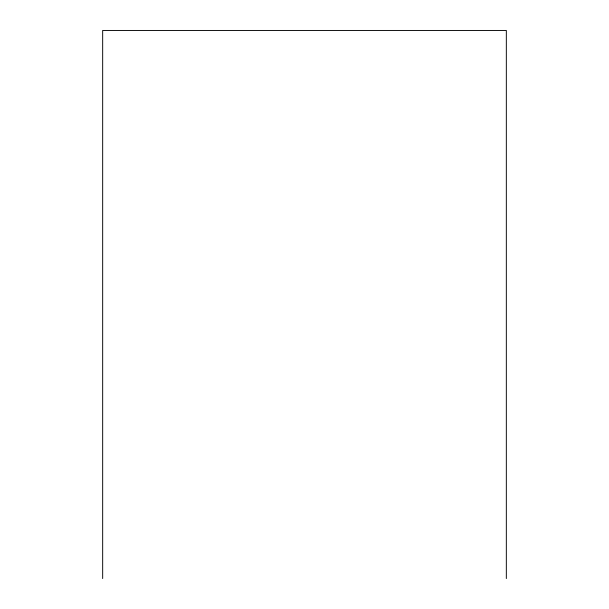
<?xml version="1.0" encoding="UTF-8"?>
<svg xmlns="http://www.w3.org/2000/svg" width="609" height="609" viewBox="0 0 609 609"><rect width="100%" height="100%" fill="white"/><g stroke="black" fill="none" stroke-linecap="round" stroke-linejoin="round"><path stroke-width="0.91" d="M506.33 578.55L506.33 30.45L102.67 30.45L102.67 578.55"/></g></svg>
